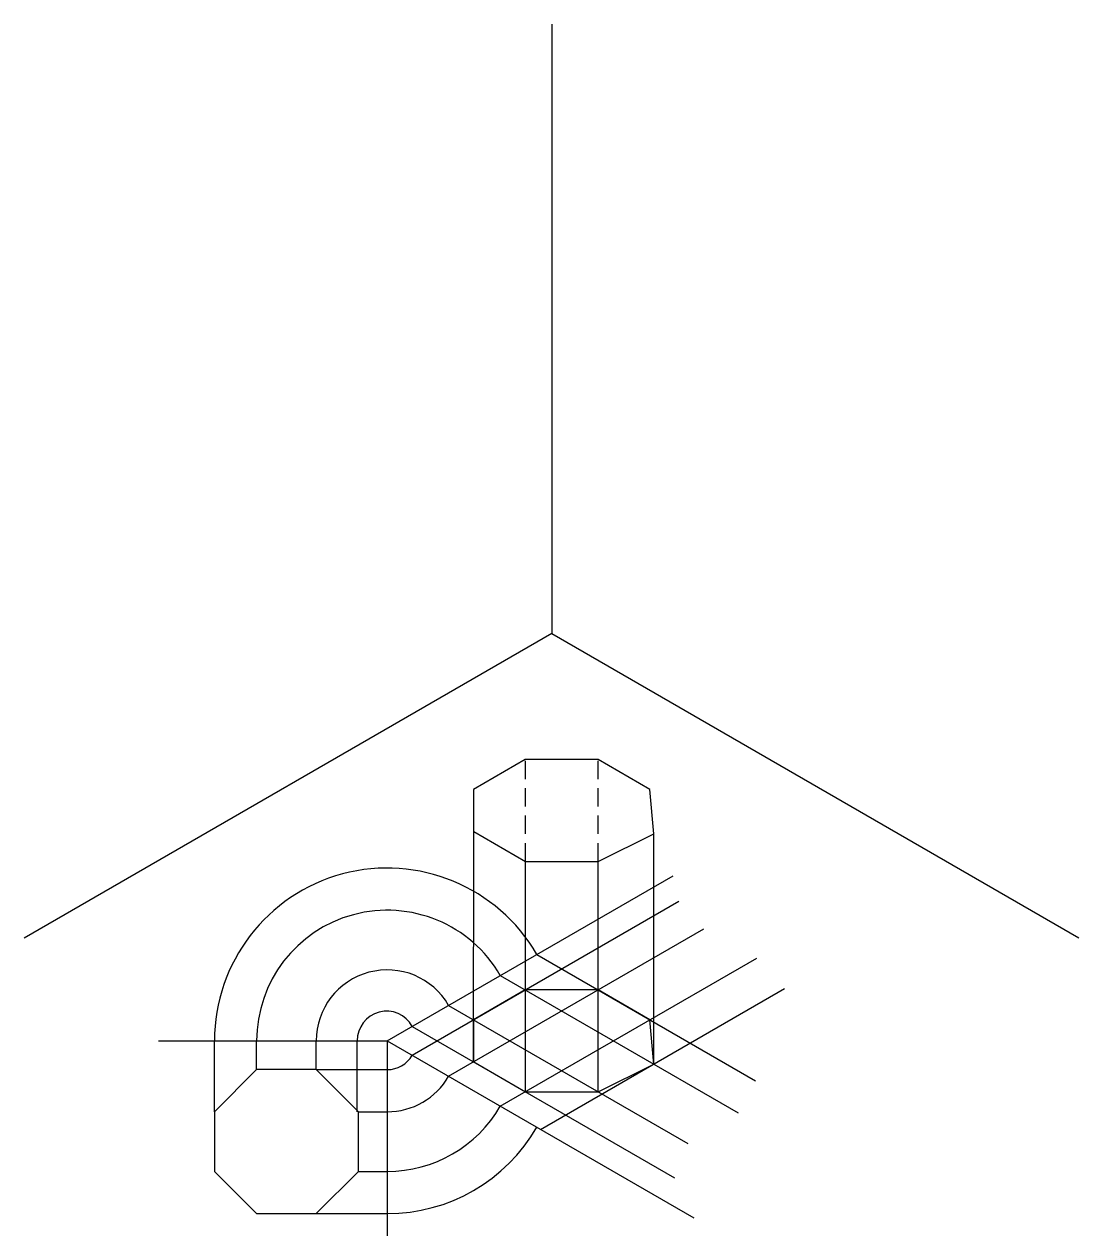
# Model space of a CAD drawing. Header units: millimetres. Extents: x 53 to 420, y -117 to 304.
import ezdxf

# ---------------------------------------------------------------- set-up
doc = ezdxf.new("R2010")
doc.units = ezdxf.units.MM
doc.linetypes.add('DASHED2', pattern=[9.525, 6.35, -3.175])
doc.layers.add('Costruzioni', color=6, linetype='Continuous')
doc.layers.add('Nascosti', color=4, linetype='DASHED2')
doc.layers.add('Spigoli', color=7, linetype='Continuous', lineweight=30)

msp = doc.modelspace()

# ---------------------------------------------------------------- linework, layer by layer
msp.add_lwpolyline([(154.72, -108.84), (169.36, -94.19), (169.36, -73.48), (154.72, -58.84), (134.01, -58.84), (119.36, -73.48), (119.36, -94.19), (134.01, -108.84)], close=True)
at = {"layer": 'Costruzioni'}
for p, q in [((236.51, 304.22), (236.51, 92.62)), ((236.51, 92.62), (53.28, -13.17)), ((236.51, 92.62), (419.56, -13.06)), ((179.36, -48.84), (278.63, 8.47)), ((188.02, -53.84), (280.67, -0.35)), ((200.7, -61.16), (289.34, -9.99)), ((218.64, -71.52), (307.68, -20.11)), ((231.32, -18.84), (307.32, -62.72)), ((218.64, -26.16), (301.21, -73.83)), ((232.63, -79.59), (317.39, -30.66)), ((200.7, -36.52), (283.76, -84.47)), ((188.05, -43.82), (279.13, -96.4)), ((99.88, -48.84), (179.36, -48.84)), ((119.36, -73.48), (119.36, -48.84)), ((134.01, -58.84), (134.01, -48.84)), ((154.72, -58.84), (154.72, -48.84)), ((168.97, -73.48), (168.97, -48.84)), ((179.36, -48.84), (179.36, -116.54)), ((179.36, -48.84), (285.9, -110.35)), ((154.72, -58.84), (179.36, -58.84)), ((169.36, -73.48), (179.36, -73.48)), ((169.36, -94.19), (179.36, -94.19)), ((154.72, -108.84), (179.36, -108.84))]:
    msp.add_line(p, q, dxfattribs=at)
for centre, radius, start, end in [((179.36, -48.84), 60, 30, 180), ((179.36, -48.84), 45.36, 30, 180), ((179.36, -48.84), 24.64, 30, 180), ((179.13, -48.68), 10.16, 28.6017, 180.8661), ((179.36, -48.84), 10, 270, 330), ((179.36, -48.84), 24.64, 270, 330), ((179.36, -48.84), 45.36, 270, 330), ((179.36, -48.84), 60, 270, 330)]:
    msp.add_arc(centre, radius, start, end, dxfattribs=at)
at = {"layer": 'Nascosti'}
for p, q in [((227.33, 13.5), (227.33, 48.84)), ((252.63, 13.5), (252.67, 48.84))]:
    msp.add_line(p, q, dxfattribs=at)
at = {"layer": 'Spigoli'}
for p, q in [((227.3, 48.84), (209.36, 38.48)), ((252.67, 48.84), (227.3, 48.84)), ((270.6, 38.48), (252.67, 48.84)), ((209.36, 38.48), (209.36, 23.88)), ((271.91, 23.08), (270.6, 38.48)), ((209.36, -56.12), (209.4, 23.86)), ((209.4, 23.86), (227.33, 13.5)), ((252.63, 13.5), (271.91, 23.08)), ((271.91, -56.92), (271.91, 23.08)), ((227.33, -66.5), (227.33, 13.5)), ((227.33, 13.5), (252.63, 13.5)), ((252.63, -66.5), (252.63, 13.5)), ((227.3, -31.16), (209.36, -41.52)), ((252.67, -31.16), (227.3, -31.16)), ((270.6, -41.52), (252.67, -31.16)), ((209.36, -41.52), (209.36, -56.12)), ((271.91, -56.92), (270.6, -41.52)), ((209.4, -56.14), (227.33, -66.5)), ((252.63, -66.5), (271.91, -56.92)), ((227.33, -66.5), (252.63, -66.5))]:
    msp.add_line(p, q, dxfattribs=at)

doc.saveas('drawing.dxf')
